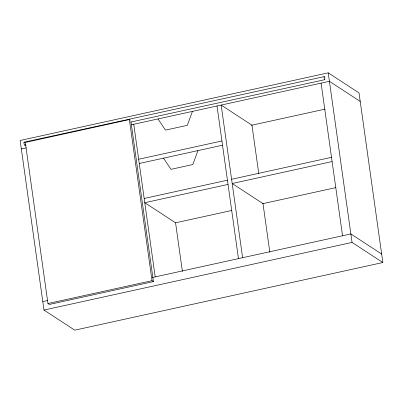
<?xml version="1.0" encoding="UTF-8"?>
<svg xmlns="http://www.w3.org/2000/svg" width="403" height="403" viewBox="0 0 403 403"><rect width="100%" height="100%" fill="white"/><g stroke="black" fill="none" stroke-linecap="round" stroke-linejoin="round"><path stroke-width="0.6" d="M192.417 111.389L187.324 125.323L165.467 130.119L158.026 118.94M197.928 150.606L192.836 164.54L170.978 169.336L163.537 158.157M328.223 72.832L20.15 140.476L43.982 310.063L74.777 330.168L382.85 262.524L359.018 92.937L328.223 72.832L352.056 242.415L382.85 262.524M130.32 120.185L129.388 119.575L25.308 142.43L47.952 303.535L49.352 304.451L153.432 281.596L130.965 121.736M21.344 148.954L26.26 147.876M131.368 124.794L329.412 81.31L360.206 101.42M251.366 125.318L325.156 109.112M138.662 159.25L221.927 140.969M139.257 163.487L222.521 145.206M144.173 198.467L227.438 180.186M231.599 179.27L331.518 157.331M228.033 184.423L144.768 202.709L175.562 222.814L231.886 210.447M332.112 161.573L232.193 183.511L262.988 203.621L335.936 187.602M42.794 301.58L47.71 300.502M152.248 277.551L350.867 233.936L381.656 254.046M47.952 303.535L152.032 280.684L153.432 281.596M43.982 310.063L352.056 242.415M24.13 142.163L324.284 76.615M24.79 145.196L26.019 144.924M130.582 122.089L324.944 79.648A1.552 0.418 77.7 0 1 324.113 77.633A1.552 0.418 77.7 0 1 324.672 76.998M321.09 83.139L342.54 235.765M258.797 173.779L251.966 125.187L221.171 105.077L242.621 257.703M262.912 203.057L269.829 252.273M217.01 105.989L238.46 258.62M175.572 222.874L182.403 271.466M133.746 124.27L155.195 276.901M129.388 119.575L152.032 280.684M24.951 144.949A1.552 0.418 77.7 0 1 24.316 144.617A1.552 0.418 77.7 0 1 23.943 142.571A1.552 0.418 77.7 0 1 24.518 142.546M324.929 77.653A1.552 0.418 77.7 0 1 325.025 78.046"/></g></svg>
